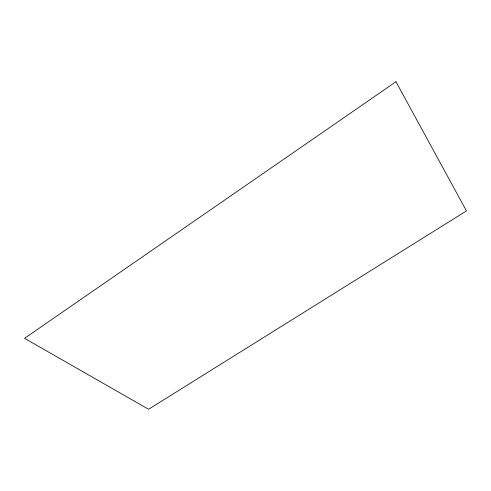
<?xml version="1.0" encoding="UTF-8"?>
<svg xmlns="http://www.w3.org/2000/svg" width="491" height="491" viewBox="0 0 491 491"><rect width="100%" height="100%" fill="white"/><g stroke="black" fill="none" stroke-linecap="round" stroke-linejoin="round"><path stroke-width="0.74" d="M395.967 81.721L24.55 338.317L148.577 409.279L466.45 210.927L395.967 81.721"/></g></svg>
